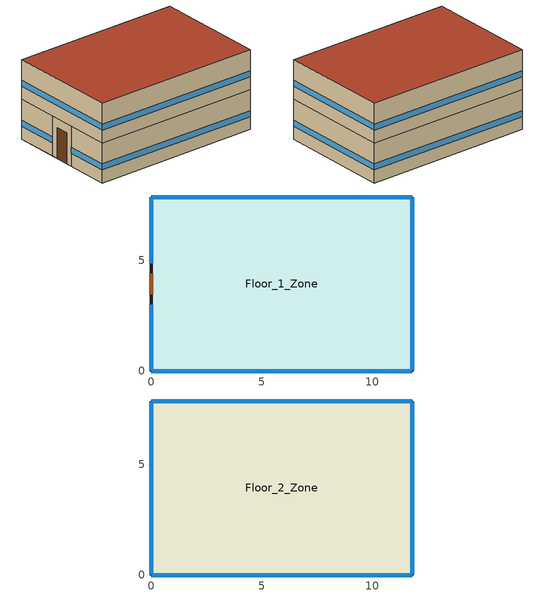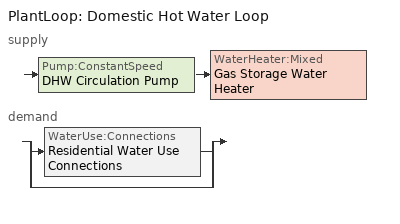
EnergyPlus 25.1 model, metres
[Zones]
Floor_1_Zone
 floor ground (Residential Floor Construction): 0,0 0,7.87 11.8,7.87 11.8,0 z0
 wall outside (Residential Wall Construction): 0,4.85 0,3.02 0,0 11.8,0 11.8,7.87 0,7.87 0,4.85 z0:2.74
 window (Residential Window Construction): 0,3 0,0.03 / 0,7.84 0,4.87 z0.9:1.32; 11.78,7.87 0.03,7.87 / 11.8,0.03 11.8,7.84 / 0.03,0 11.78,0 z0.9:1.31
 door (Residential Door Construction): 0,4.39 0,3.48 z0:2.13
 roof outside (Residential Roof Construction): 11.8,0 11.8,7.87 0,7.87 0,0 z2.74
Floor_2_Zone
 floor ground (Residential Floor Construction): 0,0 0,7.87 11.8,7.87 11.8,0 z2.74
 wall outside (Residential Wall Construction): 11.8,0 11.8,7.87 0,7.87 0,0 11.8,0 z2.74:5.49
 window (Residential Window Construction): 11.8,0.03 11.8,7.84 / 0.03,0 11.78,0 / 0,7.84 0,0.03 / 11.78,7.87 0.03,7.87 z3.64:4.06
 roof outside (Residential Roof Construction): 11.8,0 11.8,7.87 0,7.87 0,0 z5.49
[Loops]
PlantLoop 'Domestic Hot Water Loop'
 supply: Pump:ConstantSpeed 'DHW Circulation Pump' > WaterHeater:Mixed 'Gas Storage Water Heater'
 demand: split
  | WaterUse:Connections 'Residential Water Use Connections'
  | bypass
[Building]
Building 1
[Site:Location]
SEVILLA: Latitude {deg}=37.42; Longitude {deg}=-5.9; Time Zone {hr}=1; Elevation {m}=31; Keep Site Location Information=No
[SizingPeriod:DesignDay] Day of Month=21; Dry-Bulb Temperature Range Modifier Type=DefaultMultipliers; Barometric Pressure {Pa}=100953; Rain Indicator=No; Snow Indicator=No; Daylight Saving Time Indicator=No; Begin Environment Reset Mode=FullResetAtBeginEnvironment
Name | Month | Day Type | Maximum Dry-Bulb Temperature {C} | Daily Dry-Bulb Temperature Range {deltaC} | Humidity Condition Type | Wetbulb or DewPoint at Maximum Dry-Bulb {C} | Wind Speed {m/s} | Wind Direction {deg} | Solar Model Indicator | ASHRAE Clear Sky Optical Depth for Beam Irradiance (taub) | ASHRAE Clear Sky Optical Depth for Diffuse Irradiance (taud) | Enthalpy at Maximum Dry-Bulb {J/kg} | Sky Clearness
SEVILLA Ann Clg .4% Condns DB=>MWB | 7 | SummerDesignDay | 39.9 | 16.4 | Wetbulb | 23.8 | 3.4 | 240 | ASHRAETau | 0.447 | 2.027
SEVILLA Ann Clg .4% Condns DP=>MDB | 7 | SummerDesignDay | 28.9 | 16.4 | Dewpoint | 22 | 3.4 | 240 | ASHRAETau | 0.447 | 2.027
SEVILLA Ann Clg .4% Condns Enth=>MDB | 7 | SummerDesignDay | 36.4 | 16.4 | Enthalpy |  | 3.4 | 240 | ASHRAETau | 0.447 | 2.027 | 76300
SEVILLA Ann Clg .4% Condns WB=>MDB | 7 | SummerDesignDay | 36.6 | 16.4 | Wetbulb | 25.1 | 3.4 | 240 | ASHRAETau | 0.447 | 2.027
SEVILLA Ann Htg 99.6% Condns DB | 1 | WinterDesignDay | 1.3 | 0 | Wetbulb | 1.3 | 1.3 | 30 | ASHRAEClearSky |  |  |  | 0
SEVILLA Ann Htg Wind 99.6% Condns WS=>MCDB | 1 | WinterDesignDay | 13.5 | 0 | Wetbulb | 13.5 | 10.4 | 30 | ASHRAEClearSky |  |  |  | 0
SEVILLA Ann Hum_n 99.6% Condns DP=>MCDB | 1 | WinterDesignDay | 8 | 0 | Dewpoint | -4.7 | 1.3 | 30 | ASHRAEClearSky |  |  |  | 0
[Material] Roughness=MediumRough; Thickness {m}=0.1; Density {kg/m3}=800; Specific Heat {J/kg-K}=1000; Thermal Absorptance=0.9; Solar Absorptance=0.7; Visible Absorptance=0.7
Name | Conductivity {W/m-K}
Residential Door Construction Material | 0.2
Residential Floor Construction Material | 0.05
Residential Roof Construction Material | 0.0149428
Residential Wall Construction Material | 0.0436789
[WindowMaterial:SimpleGlazingSystem]
Residential Window Construction Glazing: U-Factor {W/m2-K}=1.87383; Solar Heat Gain Coefficient=0.45
[Construction]
Residential Door Construction: Residential Door Construction Material
Residential Floor Construction: Residential Floor Construction Material
Residential Roof Construction: Residential Roof Construction Material
Residential Wall Construction: Residential Wall Construction Material
Residential Window Construction: Residential Window Construction Glazing
[Zone] Multiplier=1; Part of Total Floor Area=Yes
Floor_1_Zone; Floor_2_Zone
[Space] Space Type=Residential - Living Space
Name | Zone
Floor_1 | Floor_1_Zone
Floor_2 | Floor_2_Zone
[SpaceList]
Residential - Living Space: Floor_1, Floor_2
[Lights]
Residential Living Lights: Zone or ZoneList or Space or SpaceList=Residential - Living Space; Schedule=Residential Lighting Schedule; Design Level Calculation Method=Watts/Area; Watts per Floor Area {W/m2}=16; Fraction Replaceable=1
[People]
Residential Living Occupants: Zone or ZoneList or Space or SpaceList=Residential - Living Space; Number of People Schedule=Residential Occupancy Schedule; Number of People Calculation Method=People/Area; People per Floor Area {person/m2}=0.025; Fraction Radiant=0.3; Sensible Heat Fraction=0.5; Activity Level Schedule=Residential Activity Schedule; Enable ASHRAE 55 Comfort Warnings=Yes; Work Efficiency Schedule=Air velocity schedule; Clothing Insulation Schedule=Always On Discrete; Air Velocity Schedule=Air velocity schedule; Thermal Comfort Model 1 Type=Fanger
[ElectricEquipment]
Residential Living Plug Loads: Zone or ZoneList or Space or SpaceList=Residential - Living Space; Schedule=Residential Equipment Schedule; Design Level Calculation Method=Watts/Area; Watts per Floor Area {W/m2}=8.6
[ZoneInfiltration:DesignFlowRate]
Residential Living Infiltration: Zone or ZoneList or Space or SpaceList=Residential - Living Space; Schedule=Residential Infiltration Schedule; Design Flow Rate Calculation Method=AirChanges/Hour; Air Changes per Hour {1/hr}=0.411765; Density Basis=Outdoor
[ZoneControl:Thermostat] Temperature Difference Between Cutout And Setpoint {deltaC}=0
Name | Zone or ZoneList | Control Type Schedule | Control 1
Floor_1_Zone Thermostat | Floor_1_Zone | Floor_1_Zone Thermostat Schedule | Thermostat Setpoint Dual Setpoint 1
Floor_2_Zone Thermostat | Floor_2_Zone | Floor_2_Zone Thermostat Schedule | Thermostat Setpoint Dual Setpoint 2
[ThermostatSetpoint:DualSetpoint] Heating Setpoint Temperature Schedule=Residential Heating Setpoint; Cooling Setpoint Temperature Schedule=Residential Cooling Setpoint
Thermostat Setpoint Dual Setpoint 1; Thermostat Setpoint Dual Setpoint 2
[ZoneHVAC:TerminalUnit:VariableRefrigerantFlow] Terminal Unit Availability Schedule=Always On Discrete hvac_library; Cooling Supply Air Flow Rate {m3/s}=Autosize; No Cooling Supply Air Flow Rate {m3/s}=Autosize; Heating Supply Air Flow Rate {m3/s}=Autosize; No Heating Supply Air Flow Rate {m3/s}=Autosize; Cooling Outdoor Air Flow Rate {m3/s}=Autosize; Heating Outdoor Air Flow Rate {m3/s}=Autosize; No Load Outdoor Air Flow Rate {m3/s}=Autosize; Supply Air Fan Operating Mode Schedule=Always On Discrete hvac_library; Supply Air Fan Placement=DrawThrough; Zone Terminal Unit On Parasitic Electric Energy Use {W}=30; Zone Terminal Unit Off Parasitic Electric Energy Use {W}=20; Rated Heating Capacity Sizing Ratio {W/W}=1; Maximum Supply Air Temperature from Supplemental Heater {C}=Autosize; Maximum Outdoor Dry-Bulb Temperature for Supplemental Heater Operation {C}=21
Name | Supply Air Fan Object | Outside Air Mixer Object | Cooling Coil Object | Heating Coil Object
VRF Zone Terminal | VRF Zone Terminal Fan | VRF Zone Terminal OA Mixer | VRF Zone Terminal Cooling Coil | VRF Zone Terminal Heating Coil
VRF Zone Terminal 1 | VRF Zone Terminal Fan 1 | VRF Zone Terminal 1 OA Mixer | VRF Zone Terminal Cooling Coil 1 | VRF Zone Terminal Heating Coil 1
[Coil:Cooling:DX:VariableRefrigerantFlow] Availability Schedule=Always On Discrete hvac_library; Gross Rated Total Cooling Capacity {W}=Autosize; Gross Rated Sensible Heat Ratio=Autosize; Rated Air Flow Rate {m3/s}=Autosize; Cooling Capacity Ratio Modifier Function of Temperature Curve=VRFTUCoolCapFT; Cooling Capacity Modifier Curve Function of Flow Fraction=VRFACCoolCapFFF
VRF Zone Terminal Cooling Coil; VRF Zone Terminal Cooling Coil 1
[Coil:Heating:DX:VariableRefrigerantFlow] Availability Schedule=Always On Discrete hvac_library; Gross Rated Heating Capacity {W}=Autosize; Rated Air Flow Rate {m3/s}=Autosize; Heating Capacity Ratio Modifier Function of Temperature Curve=Coil Heating DX Variable Refrigerant Flow 1 VRFTUHeatCAPFT; Heating Capacity Modifier Function of Flow Fraction Curve=Coil Heating DX Variable Refrigerant Flow 1 VRFACCoolCapFFF
VRF Zone Terminal Heating Coil; VRF Zone Terminal Heating Coil 1
[Fan:OnOff] Availability Schedule=Always On Discrete hvac_library; Fan Total Efficiency=0.6; Pressure Rise {Pa}=300; Maximum Flow Rate {m3/s}=Autosize; Motor Efficiency=0.8; Motor In Airstream Fraction=1; Fan Power Ratio Function of Speed Ratio Curve=Fan On Off Power Curve 19; Fan Efficiency Ratio Function of Speed Ratio Curve=Fan On Off Efficiency Curve 6
VRF Zone Terminal Fan; VRF Zone Terminal Fan 1
[Zone equipment]
Floor_1_Zone: VRF Zone Terminal
Floor_2_Zone: VRF Zone Terminal 1
[Sizing:Zone] Zone Cooling Design Supply Air Temperature Input Method=SupplyAirTemperature; Zone Cooling Design Supply Air Temperature {C}=14; Zone Cooling Design Supply Air Temperature Difference {deltaC}=11.11; Zone Heating Design Supply Air Temperature Input Method=SupplyAirTemperature; Zone Heating Design Supply Air Temperature {C}=40; Zone Heating Design Supply Air Temperature Difference {deltaC}=11.11; Zone Cooling Design Supply Air Humidity Ratio {kgWater/kgDryAir}=0.0085; Zone Heating Design Supply Air Humidity Ratio {kgWater/kgDryAir}=0.008; Design Specification Outdoor Air Object=Residential Living OA; Cooling Design Air Flow Method=DesignDay; Cooling Design Air Flow Rate {m3/s}=0; Cooling Minimum Air Flow per Zone Floor Area {m3/s-m2}=0.000762; Cooling Minimum Air Flow {m3/s}=0; Cooling Minimum Air Flow Fraction=0; Heating Design Air Flow Method=DesignDay; Heating Design Air Flow Rate {m3/s}=0; Heating Maximum Air Flow per Zone Floor Area {m3/s-m2}=0.002032; Heating Maximum Air Flow {m3/s}=0.141576; Heating Maximum Air Flow Fraction=0.3; Account for Dedicated Outdoor Air System=No; Zone Load Sizing Method=Sensible Load Only No Latent Load; Zone Latent Cooling Design Supply Air Humidity Ratio Input Method=HumidityRatioDifference; Zone Cooling Design Supply Air Humidity Ratio Difference {kgWater/kgDryAir}=0.005; Zone Latent Heating Design Supply Air Humidity Ratio Input Method=HumidityRatioDifference; Zone Humidification Design Supply Air Humidity Ratio Difference {kgWater/kgDryAir}=0.005; Type of Space Sum to Use=Coincident
Floor_1_Zone; Floor_2_Zone
[DesignSpecification:OutdoorAir]
Residential Living OA: Outdoor Air Method=Sum; Outdoor Air Flow per Person {m3/s-person}=0.00944; Outdoor Air Flow per Zone Floor Area {m3/s-m2}=0; Outdoor Air Flow per Zone {m3/s}=0; Outdoor Air Flow Air Changes per Hour {1/hr}=0
[AirConditioner:VariableRefrigerantFlow]
VRF System: Availability Schedule=Always On Discrete hvac_library; Gross Rated Total Cooling Capacity {W}=Autosize; Gross Rated Cooling COP {W/W}=3.3; Minimum Condenser Inlet Node Temperature in Cooling Mode {C}=-5; Maximum Condenser Inlet Node Temperature in Cooling Mode {C}=43; Cooling Capacity Ratio Modifier Function of Low Temperature Curve=VRF System VRFCoolCapFT; Cooling Capacity Ratio Boundary Curve=VRF System VRFCoolCapFTBoundary; Cooling Capacity Ratio Modifier Function of High Temperature Curve=VRF System VRFCoolCapFTHi; Cooling Energy Input Ratio Modifier Function of Low Temperature Curve=VRF System VRFCoolEIRFT; Cooling Energy Input Ratio Boundary Curve=VRF System VRFCoolEIRFTBoundary; Cooling Energy Input Ratio Modifier Function of High Temperature Curve=VRF System VRFCoolEIRFTHi; Cooling Energy Input Ratio Modifier Function of Low Part-Load Ratio Curve=VRF System CoolingEIRLowPLR; Cooling Energy Input Ratio Modifier Function of High Part-Load Ratio Curve=VRF System CoolingEIRHiPLR; Cooling Combination Ratio Correction Factor Curve=VRF System CoolingCombRatio; Cooling Part-Load Fraction Correlation Curve=VRF System VRFCPLFFPLR; Gross Rated Heating Capacity {W}=Autosize; Rated Heating Capacity Sizing Ratio {W/W}=1; Gross Rated Heating COP {W/W}=3.5; Minimum Condenser Inlet Node Temperature in Heating Mode {C}=-20; Maximum Condenser Inlet Node Temperature in Heating Mode {C}=30; Heating Capacity Ratio Modifier Function of Low Temperature Curve=VRF System VRFHeatCapFT; Heating Capacity Ratio Boundary Curve=VRF System VRFHeatCapFTBoundary; Heating Capacity Ratio Modifier Function of High Temperature Curve=VRF System VRFHeatCapFTHi; Heating Energy Input Ratio Modifier Function of Low Temperature Curve=VRF System VRFHeatEIRFT; Heating Energy Input Ratio Boundary Curve=VRF System VRFHeatEIRFTBoundary; Heating Energy Input Ratio Modifier Function of High Temperature Curve=VRF System VRFHeatEIRFTHi; Heating Performance Curve Outdoor Temperature Type=WetBulbTemperature; Heating Energy Input Ratio Modifier Function of Low Part-Load Ratio Curve=VRF System HeatingEIRLowPLR; Heating Energy Input Ratio Modifier Function of High Part-Load Ratio Curve=VRF System HeatingEIRHiPLR; Heating Combination Ratio Correction Factor Curve=VRF System HeatingCombRatio; Heating Part-Load Fraction Correlation Curve=VRF System VRFCPLFFPLR; Minimum Heat Pump Part-Load Ratio=0.5; Master Thermostat Priority Control Type=LoadPriority; Zone Terminal Unit List=VRF System Terminal List; Heat Pump Waste Heat Recovery=No; Equivalent Piping Length used for Piping Correction Factor in Cooling Mode {m}=30; Vertical Height used for Piping Correction Factor {m}=10; Piping Correction Factor for Length in Cooling Mode Curve=VRF System CoolingLengthCorrectionFactor; Piping Correction Factor for Height in Cooling Mode Coefficient {1/m}=-0.000386; Equivalent Piping Length used for Piping Correction Factor in Heating Mode {m}=30; Piping Correction Factor for Length in Heating Mode Curve=VRF System HeatingLengthCorrectionFactor; Piping Correction Factor for Height in Heating Mode Coefficient {1/m}=0; Crankcase Heater Power per Compressor {W}=15; Number of Compressors=3; Ratio of Compressor Size to Total Compressor Capacity {W/W}=0.33; Maximum Outdoor Dry-Bulb Temperature for Crankcase Heater {C}=7; Defrost Strategy=Resistive; Defrost Control=Timed; Defrost Time Period Fraction=0.058333; Resistive Defrost Heater Capacity {W}=1e-07; Maximum Outdoor Dry-bulb Temperature for Defrost Operation {C}=7; Condenser Type=AirCooled; Water Condenser Volume Flow Rate {m3/s}=Autosize; Evaporative Condenser Effectiveness=0.9; Evaporative Condenser Air Flow Rate {m3/s}=Autosize; Evaporative Condenser Pump Rated Power Consumption {W}=Autosize; Basin Heater Capacity {W/K}=0; Basin Heater Setpoint Temperature {C}=2; Fuel Type=Electricity; Minimum Condenser Inlet Node Temperature in Heat Recovery Mode {C}=0; Maximum Condenser Inlet Node Temperature in Heat Recovery Mode {C}=20; Heat Recovery Cooling Capacity Modifier Curve=VRF System Heat Recovery Cooling Cap Modifier; Initial Heat Recovery Cooling Capacity Fraction {W/W}=0.5; Heat Recovery Cooling Capacity Time Constant {hr}=0.083; Heat Recovery Cooling Energy Modifier Curve=VRF System Heat Recovery Cooling Energy Modifier; Initial Heat Recovery Cooling Energy Fraction {W/W}=1; Heat Recovery Cooling Energy Time Constant {hr}=0; Heat Recovery Heating Capacity Modifier Curve=VRF System Heat Recovery Heating Cap Modifier; Initial Heat Recovery Heating Capacity Fraction {W/W}=0.5; Heat Recovery Heating Capacity Time Constant {hr}=0.083; Heat Recovery Heating Energy Modifier Curve=VRF System Heat Recovery Heating Energy Modifier; Initial Heat Recovery Heating Energy Fraction {W/W}=0.5; Heat Recovery Heating Energy Time Constant {hr}=0
[ZoneTerminalUnitList]
VRF System Terminal List: Zone Terminal Unit Name 1=VRF Zone Terminal; Zone Terminal Unit Name 2=VRF Zone Terminal 1
[PlantLoop]
Domestic Hot Water Loop: Fluid Type=Water; Plant Equipment Operation Scheme=Domestic Hot Water Loop Operation Schemes; Maximum Loop Temperature {C}=60; Minimum Loop Temperature {C}=10; Maximum Loop Flow Rate {m3/s}=Autosize; Minimum Loop Flow Rate {m3/s}=0; Plant Loop Volume {m3}=Autocalculate; Load Distribution Scheme=Optimal; Plant Loop Demand Calculation Scheme=SingleSetpoint; Common Pipe Simulation=None
[Sizing:Plant]
Domestic Hot Water Loop: Loop Type=Heating; Design Loop Exit Temperature {C}=82; Loop Design Temperature Difference {deltaC}=11; Sizing Option=NonCoincident; Zone Timesteps in Averaging Window=1; Coincident Sizing Factor Mode=None
[Pump:ConstantSpeed]
DHW Circulation Pump: Design Flow Rate {m3/s}=0.001; Design Pump Head {Pa}=29891; Design Power Consumption {W}=Autosize; Motor Efficiency=0.85; Fraction of Motor Inefficiencies to Fluid Stream=0; Pump Control Type=Intermittent; Design Power Sizing Method=PowerPerFlowPerPressure; Design Electric Power per Unit Flow Rate {W/(m3/s)}=348701.1; Design Shaft Power per Unit Flow Rate per Unit Head {W-s/m3-Pa}=1.28205
[WaterHeater:Mixed]
Gas Storage Water Heater: Tank Volume {m3}=0.19; Setpoint Temperature Schedule=Water Heater Setpoint Temperature Schedule; Deadband Temperature Difference {deltaC}=2; Maximum Temperature Limit {C}=82.22; Heater Control Type=Cycle; Heater Maximum Capacity {W}=10000; Heater Ignition Minimum Flow Rate {m3/s}=0; Heater Ignition Delay {s}=0; Heater Fuel Type=NaturalGas; Heater Thermal Efficiency=0.59; Off Cycle Parasitic Fuel Consumption Rate {W}=20; Off Cycle Parasitic Fuel Type=NaturalGas; Off Cycle Parasitic Heat Fraction to Tank=0.8; On Cycle Parasitic Fuel Consumption Rate {W}=0; On Cycle Parasitic Fuel Type=NaturalGas; On Cycle Parasitic Heat Fraction to Tank=0; Ambient Temperature Indicator=Schedule; Ambient Temperature Schedule=Ambient Temperature Schedule; Off Cycle Loss Coefficient to Ambient Temperature {W/K}=6; Off Cycle Loss Fraction to Zone=1; On Cycle Loss Coefficient to Ambient Temperature {W/K}=6; On Cycle Loss Fraction to Zone=1; Use Side Effectiveness=1; Source Side Effectiveness=1; Use Side Design Flow Rate {m3/s}=Autosize; Source Side Design Flow Rate {m3/s}=Autosize; Indirect Water Heating Recovery Time {hr}=1.5; Source Side Flow Control Mode=IndirectHeatPrimarySetpoint
[WaterHeater:Sizing]
Gas Storage Water Heater: Design Mode=PeakDraw; Time Storage Can Meet Peak Draw {hr}=0.538503; Time for Tank Recovery {hr}=0; Nominal Tank Volume for Autosizing Plant Connections {m3}=1
[WaterUse:Connections]
Residential Water Use Connections: Drain Water Heat Exchanger Type=None; Drain Water Heat Exchanger Destination=Plant; Water Use Equipment Name 1=Residential Hot Water Use
[WaterUse:Equipment]
Residential Hot Water Use: Peak Flow Rate {m3/s}=0.00012; Flow Rate Fraction Schedule=Residential Hot Water Flow Rate Schedule; Target Temperature Schedule=Residential Hot Water Target Temperature Schedule; Sensible Fraction Schedule=Always On Discrete; Latent Fraction Schedule=Always On Discrete
[PlantEquipmentOperationSchemes]
Domestic Hot Water Loop Operation Schemes: Control Scheme Object Type 1=PlantEquipmentOperation:HeatingLoad; Control Scheme Name 1=Domestic Hot Water Loop Heating Operation Scheme; Control Scheme Schedule Name 1=Always On Discrete
[PlantEquipmentOperation:HeatingLoad]
Domestic Hot Water Loop Heating Operation Scheme: Load Range Lower Limit 1 {W}=0; Load Range Upper Limit 1 {W}=1000000000; Range Equipment List Name 1=Domestic Hot Water Loop Heating Equipment List
[PlantEquipmentList]
Domestic Hot Water Loop Heating Equipment List: WaterHeater:Mixed, Gas Storage Water Heater
[SetpointManager:Scheduled]
DHW Loop Setpoint Manager: Control Variable=Temperature; Schedule=Water Heater Setpoint Temperature Schedule
[Schedule:Day:Interval]
Schedule Day 2: No, 08:00, 0.1, 18:00, 0.3, 22:00, 0.6, 24:00, 0.2
Residential Lighting Default: No, 06:00, 0.1, 08:00, 0.3, 16:00, 0.2, 22:00, 0.7, 24:00, 0.2
Schedule Day 1: No, 08:00, 1, 20:00, 0.9, 24:00, 1
Residential Occupancy Default: No, 06:00, 1, 08:00, 0.5, 17:00, 0.3, 22:00, 0.9, 24:00, 1
Residential Activity Default: No, 06:00, 72, 08:00, 120, 18:00, 100, 22:00, 120, 24:00, 72
Schedule Day 3: No, 24:00, 0.7
Residential Equipment Default: No, 06:00, 0.5, 08:00, 0.6, 17:00, 0.5, 22:00, 0.8, 24:00, 0.6
Schedule Day 7: No, 06:00, 18, 22:00, 20, 24:00, 18
Residential Heating Setpoint Default: No, 06:00, 18, 09:00, 20, 17:00, 18, 22:00, 20, 24:00, 18
Schedule Day 8: No, 06:00, 27, 22:00, 24, 24:00, 27
Residential Cooling Setpoint Default: No, 06:00, 27, 09:00, 24, 17:00, 27, 22:00, 24, 24:00, 27
Residential Hot Water Flow Rate Default: No, 05:00, 0, 07:00, 0.3, 09:00, 0.5, 17:00, 0.1, 21:00, 0.4, 23:00, 0.2, 24:00, 0
Schedule Day 4: No, 07:00, 0, 10:00, 0.4, 12:00, 0.3, 18:00, 0.2, 22:00, 0.3, 24:00, 0.1
[Schedule:Week:Daily]
Residential Lighting Schedule Week Rule - Jan1-Dec31: Schedule Day 2, Residential Lighting Default, Residential Lighting Default, Residential Lighting Default, Residential Lighting Default, Residential Lighting Default, Schedule Day 2, Residential Lighting Default, Residential Lighting Default, Residential Lighting Default, Residential Lighting Default, Residential Lighting Default
Residential Occupancy Schedule Week Rule - Jan1-Dec31: Schedule Day 1, Residential Occupancy Default, Residential Occupancy Default, Residential Occupancy Default, Residential Occupancy Default, Residential Occupancy Default, Schedule Day 1, Residential Occupancy Default, Residential Occupancy Default, Residential Occupancy Default, Residential Occupancy Default, Residential Occupancy Default
Residential Activity Schedule Week Rule - Jan1-Dec31: Residential Activity Default, Residential Activity Default, Residential Activity Default, Residential Activity Default, Residential Activity Default, Residential Activity Default, Residential Activity Default, Residential Activity Default, Residential Activity Default, Residential Activity Default, Residential Activity Default, Residential Activity Default
Residential Equipment Schedule Week Rule - Jan1-Dec31: Schedule Day 3, Residential Equipment Default, Residential Equipment Default, Residential Equipment Default, Residential Equipment Default, Residential Equipment Default, Schedule Day 3, Residential Equipment Default, Residential Equipment Default, Residential Equipment Default, Residential Equipment Default, Residential Equipment Default
Residential Heating Setpoint Week Rule - Jan1-Dec31: Schedule Day 7, Residential Heating Setpoint Default, Residential Heating Setpoint Default, Residential Heating Setpoint Default, Residential Heating Setpoint Default, Residential Heating Setpoint Default, Schedule Day 7, Residential Heating Setpoint Default, Residential Heating Setpoint Default, Residential Heating Setpoint Default, Residential Heating Setpoint Default, Residential Heating Setpoint Default
Residential Cooling Setpoint Week Rule - Jan1-Dec31: Schedule Day 8, Residential Cooling Setpoint Default, Residential Cooling Setpoint Default, Residential Cooling Setpoint Default, Residential Cooling Setpoint Default, Residential Cooling Setpoint Default, Schedule Day 8, Residential Cooling Setpoint Default, Residential Cooling Setpoint Default, Residential Cooling Setpoint Default, Residential Cooling Setpoint Default, Residential Cooling Setpoint Default
Residential Hot Water Flow Rate Schedule Week Rule - Jan1-Dec31: Schedule Day 4, Residential Hot Water Flow Rate Default, Residential Hot Water Flow Rate Default, Residential Hot Water Flow Rate Default, Residential Hot Water Flow Rate Default, Residential Hot Water Flow Rate Default, Schedule Day 4, Residential Hot Water Flow Rate Default, Residential Hot Water Flow Rate Default, Residential Hot Water Flow Rate Default, Residential Hot Water Flow Rate Default, Residential Hot Water Flow Rate Default
[Schedule:Year]
Residential Lighting Schedule: Residential Lighting Schedule Week Rule - Jan1-Dec31, 1, 1, 12, 31
Residential Occupancy Schedule: Residential Occupancy Schedule Week Rule - Jan1-Dec31, 1, 1, 12, 31
Residential Activity Schedule: Residential Activity Schedule Week Rule - Jan1-Dec31, 1, 1, 12, 31
Residential Equipment Schedule: Residential Equipment Schedule Week Rule - Jan1-Dec31, 1, 1, 12, 31
Residential Heating Setpoint: Residential Heating Setpoint Week Rule - Jan1-Dec31, 1, 1, 12, 31
Residential Cooling Setpoint: Residential Cooling Setpoint Week Rule - Jan1-Dec31, 1, 1, 12, 31
Residential Hot Water Flow Rate Schedule: Residential Hot Water Flow Rate Schedule Week Rule - Jan1-Dec31, 1, 1, 12, 31
[Schedule:Compact]
Air velocity schedule: Through: 12/31, For: AllDays, Until: 24:00, 0.3
Floor_1_Zone Thermostat Schedule; Floor_2_Zone Thermostat Schedule: Through: 12/31, For: AllDays, Until: 24:00, 4
[Schedule:Constant]
Name | Hourly Value
Always On Discrete; Always On Discrete hvac_library; Residential Infiltration Schedule | 1
Ambient Temperature Schedule | 22
Residential Hot Water Target Temperature Schedule | 43.3
Water Heater Setpoint Temperature Schedule | 60
[Curve:Biquadratic] Output Unit Type=Dimensionless
Name | Coefficient1 Constant | Coefficient2 x | Coefficient3 x**2 | Coefficient4 y | Coefficient5 y**2 | Coefficient6 x*y | Minimum Value of x {BasedOnField A2} | Maximum Value of x {BasedOnField A2} | Minimum Value of y {BasedOnField A3} | Maximum Value of y {BasedOnField A3} | Minimum Curve Output {BasedOnField A4} | Maximum Curve Output {BasedOnField A4} | Input Unit Type for X | Input Unit Type for Y
VRFTUCoolCapFT | 0.0585884 | 0.0587397 | -0.000210275 | 0.010937 | -0.000121955 | -0.000524662 | 15 | 23.89 | 20 | 43.33 | 0.8083 | 1.2583 | Temperature | Temperature
Coil Heating DX Variable Refrigerant Flow 1 VRFTUHeatCAPFT | 0.375444 | 0.0668191 | -0.00194171 | 0.0442618 | -0.000400958 | -0.00148198 | 21.11 | 27.22 | -15 | 18.33 | 0.6074 | 1 | Temperature | Temperature
VRF System VRFCoolCapFT | 0.576883 | 0.017448 | 0.000583269 | -1.76324e-06 | -7.474e-09 | -1.30413e-07 | 15 | 24 | -5 | 23 |  |  | Temperature | Temperature
VRF System VRFCoolCapFTHi | 0.686736 | 0.0207631 | 0.0005447 | -0.0016218 | -4.259e-07 | -0.0003392 | 15 | 24 | 16 | 43 |  |  | Temperature | Temperature
VRF System VRFCoolEIRFT | 0.989011 | -0.0234797 | 0.000199711 | 0.00596834 | -1.0289e-07 | -0.00015686 | 15 | 24 | -5 | 23 |  |  | Temperature | Temperature
VRF System VRFCoolEIRFTHi | -1.43951 | 0.161985 | -0.00349118 | 0.0269443 | 0.000134616 | -0.000671494 | 15 | 23.9 | 16.8 | 43.3 |  |  | Temperature | Temperature
VRF System VRFHeatCapFT | 1.01209 | -0.00124676 | -0.000127185 | 0.0267564 | -4.986e-07 | -0.000263524 | 21.1 | 27.2 | -20 | 3.33 |  |  | Temperature | Temperature
VRF System VRFHeatCapFTHi | 2.58599 | -0.0953227 | 0.000955329 | 0 | 0 | 0 | 21.1 | 27.2 | -9.44 | 15 |  |  | Temperature | Temperature
VRF System VRFHeatEIRFT | 0.722429 | 0.00345666 | 0.000650703 | -0.00264354 | 0.00124648 | -0.000100916 | 21.1 | 27.2 | -20 | 3.33 |  |  | Temperature | Temperature
VRF System VRFHeatEIRFTHi | 1.38857 | -0.0229771 | 0.000537274 | -0.0273937 | 0.000403043 | -5.9786e-05 | 21.1 | 27.2 | 0 | 1 |  |  | Temperature | Temperature
VRF System CoolingLengthCorrectionFactor | 2.03882 | -0.00242606 | 3.5512e-06 | -1.68581 | 0.668703 | -4.5706e-05 | 7.62 | 182.88 | 0.8 | 1.5 |  |  | Temperature | Temperature
VRF System HeatingLengthCorrectionFactor | 1 | 0 | 0 | 0 | 0 | 0 | 0 | 1 | 0 | 1 |  |  | Dimensionless | Dimensionless
VRF System Heat Recovery Cooling Cap Modifier; VRF System Heat Recovery Heating Cap Modifier | 0.9 | 0 | 0 | 0 | 0 | 0 | 0 | 1 | 0 | 1 |  |  | Dimensionless | Dimensionless
VRF System Heat Recovery Cooling Energy Modifier; VRF System Heat Recovery Heating Energy Modifier | 1.1 | 0 | 0 | 0 | 0 | 0 | 0 | 1 | 0 | 1 |  |  | Dimensionless | Dimensionless
[Curve:Quadratic] Coefficient1 Constant=0.8; Coefficient2 x=0.2; Coefficient3 x**2=0; Minimum Value of x {BasedOnField A2}=0.5; Maximum Value of x {BasedOnField A2}=1.5
VRFACCoolCapFFF; Coil Heating DX Variable Refrigerant Flow 1 VRFACCoolCapFFF
[Curve:Exponent]
Fan On Off Power Curve 19: Coefficient1 Constant=1; Coefficient2 Constant=0; Coefficient3 Constant=0; Minimum Value of x {BasedOnField A2}=0; Maximum Value of x {BasedOnField A2}=1
[Curve:Cubic]
Name | Coefficient1 Constant | Coefficient2 x | Coefficient3 x**2 | Coefficient4 x**3 | Minimum Value of x {BasedOnField A2} | Maximum Value of x {BasedOnField A2} | Input Unit Type for X | Output Unit Type
Fan On Off Efficiency Curve 6 | 1 | 0 | 0 | 0 | 0 | 1
VRF System VRFCoolCapFTBoundary | 25.73 | -0.0315004 | -0.014166 | 0 | 11 | 30 | Temperature | Temperature
VRF System VRFCoolEIRFTBoundary | 25.7347 | -0.0315004 | -0.014166 | 0 | 15 | 24 | Temperature | Temperature
VRF System CoolingEIRLowPLR | 0.454123 | -0.172969 | 1.08287 | -0.361848 | 0.5 | 1 | Temperature | Temperature
VRF System CoolingEIRHiPLR; VRF System HeatingEIRHiPLR | 1 | 0 | 0 | 0 | 1 | 1.5 | Dimensionless | Dimensionless
VRF System CoolingCombRatio | 0.576593 | 0.634941 | -0.307609 | 0.0960753 | 1 | 1.5 | Dimensionless | Dimensionless
VRF System VRFCPLFFPLR | 0.85 | 0.15 | 0 | 0 | 1 | 1 | Dimensionless | Dimensionless
VRF System VRFHeatCapFTBoundary; VRF System VRFHeatEIRFTBoundary | 58.577 | -3.0255 | 0.0193 | 0 | 15 | 23.9 | Temperature | Temperature
VRF System HeatingEIRLowPLR | 0.392474 | 0.0760164 | 0.698324 | -0.168841 | 0.5 | 1 | Dimensionless | Dimensionless
VRF System HeatingCombRatio | 0.76672 | 0.26173 | -0.015911 | -0.0125388 | 1 | 1.5 | Dimensionless | Dimensionless
